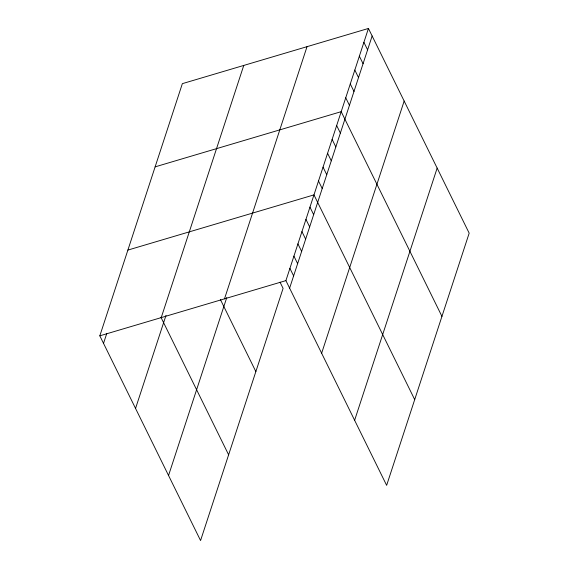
<?xml version="1.0" encoding="UTF-8"?>
<svg xmlns="http://www.w3.org/2000/svg" width="569" height="569" viewBox="0 0 569 569"><rect width="100%" height="100%" fill="white"/><g stroke="black" fill="none" stroke-linecap="round" stroke-linejoin="round"><path stroke-width="0.85" d="M280.048 282.181L283.092 288.376L200.565 540.55L99.824 335.824L182.357 83.65L368.435 28.45L469.176 233.176L386.643 485.35L285.908 280.624L368.435 28.45M103.53 343.356L106.737 333.555M161.233 317.609L243.76 65.435M135.55 408.428L166.013 315.347M224.499 298.839L307.025 46.665M168.545 475.478L226.775 297.544M289.614 288.156L372.14 35.982M321.634 353.228L404.161 101.054M354.622 420.278L437.156 168.104M155.124 166.866L341.201 111.666L441.942 316.392M127.883 250.083L313.967 194.883L414.701 399.616M99.824 335.824L285.908 280.624M363.897 42.319L367.602 49.852M359.359 56.189L363.065 63.721M354.814 70.058L358.527 77.59M350.276 83.928L353.982 91.46M345.739 97.797L349.444 105.329M336.663 125.536L340.369 133.068M332.125 139.405L335.831 146.937M327.58 153.274L331.286 160.807M323.043 167.144L326.748 174.676M318.505 181.013L322.21 188.545M309.956 207.13L313.661 214.662M305.951 219.378L309.657 226.91M301.94 231.626L305.645 239.158M297.928 243.881L301.634 251.406M293.924 256.128L297.63 263.66M289.913 268.376L293.618 275.908M220.423 299.586L255.858 371.593M160.942 317.267L228.624 454.809"/></g></svg>
